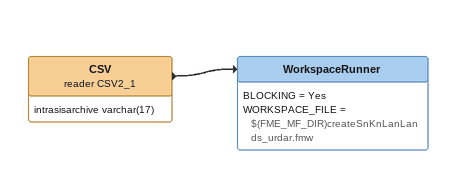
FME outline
CSV (reader CSV2_1)
    attributes: intrasisarchive varchar(17)
    -> WorkspaceRunner
WorkspaceRunner
    BLOCKING = Yes
    WORKSPACE_FILE = $(FME_MF_DIR)createSnKnLanLands_urdar.fmw
